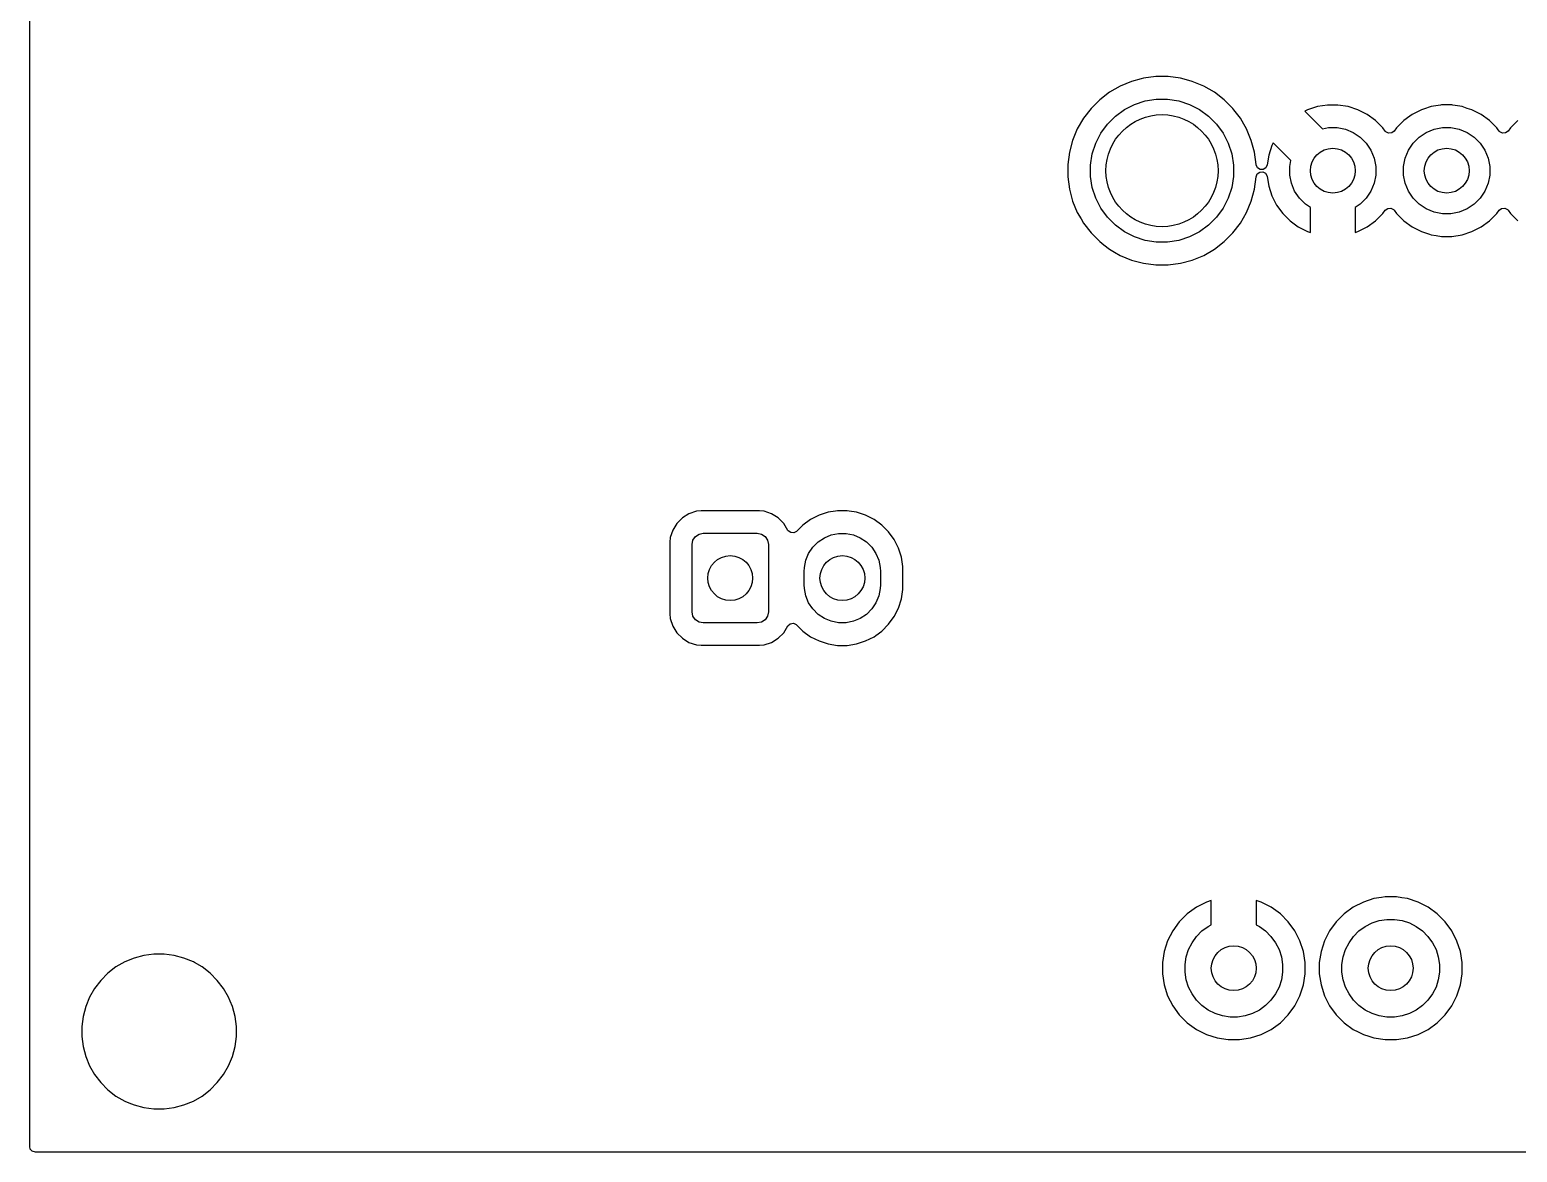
# Model space of a CAD drawing. Extents: x 4.41 to 8.11, y -5.15 to -2.23.
# Drawn here: x 4.414 to 5.721, y -5.153 to -4.168 of the extents above; entities that cross this region are included whole.
import ezdxf

# ---------------------------------------------------------------- set-up
doc = ezdxf.new("R2010")
doc.units = 0
doc.header["$MEASUREMENT"] = 0
doc.layers.add('BLACK', color=7, linetype='CONTINUOUS')

msp = doc.modelspace()

# ---------------------------------------------------------------- linework, layer by layer
at = {"layer": 'BLACK', "linetype": 'CONTINUOUS'}
for p, q in [((4.4144, -4.2859), (4.4144, -4.067)), ((5.372, -4.217), (5.3626, -4.2224)), ((5.382, -4.2129), (5.372, -4.217)), ((5.372, -4.217), (5.372, -4.217)), ((5.3903, -4.2106), (5.382, -4.2129)), ((5.3925, -4.2101), (5.3903, -4.2106)), ((5.4032, -4.2086), (5.3925, -4.2101)), ((5.3925, -4.2101), (5.3925, -4.2101)), ((5.3925, -4.2101), (5.3925, -4.2101)), ((5.4141, -4.2086), (5.4032, -4.2086)), ((5.4032, -4.2086), (5.4032, -4.2086)), ((5.4032, -4.2086), (5.4032, -4.2086)), ((5.4248, -4.2101), (5.4141, -4.2086)), ((5.4141, -4.2086), (5.4141, -4.2086)), ((5.4141, -4.2086), (5.4141, -4.2086)), ((5.4301, -4.2115), (5.4248, -4.2101)), ((5.4248, -4.2101), (5.4248, -4.2101)), ((5.4248, -4.2101), (5.4248, -4.2101)), ((5.4353, -4.2129), (5.4301, -4.2115)), ((5.4453, -4.217), (5.4353, -4.2129)), ((5.4501, -4.2198), (5.4453, -4.217)), ((5.4453, -4.217), (5.4453, -4.217)), ((5.354, -4.229), (5.3464, -4.2367)), ((5.3626, -4.2224), (5.354, -4.229)), ((5.354, -4.229), (5.354, -4.229)), ((5.3846, -4.2331), (5.394, -4.2301)), ((5.394, -4.2301), (5.4037, -4.2285)), ((5.4037, -4.2285), (5.4136, -4.2285)), ((5.4136, -4.2285), (5.4234, -4.2301)), ((5.4234, -4.2301), (5.4328, -4.2331)), ((5.4547, -4.2224), (5.4501, -4.2198)), ((5.4633, -4.229), (5.4547, -4.2224)), ((5.4547, -4.2224), (5.4547, -4.2224)), ((5.4547, -4.2224), (5.4547, -4.2224)), ((5.471, -4.2367), (5.4633, -4.229)), ((5.4633, -4.229), (5.4633, -4.229)), ((5.3398, -4.2453), (5.3343, -4.2547)), ((5.3464, -4.2367), (5.3398, -4.2453)), ((5.3464, -4.2367), (5.3464, -4.2367)), ((5.3608, -4.2504), (5.3678, -4.2434)), ((5.3678, -4.2434), (5.3757, -4.2376)), ((5.3757, -4.2376), (5.3846, -4.2331)), ((5.4328, -4.2331), (5.4416, -4.2376)), ((5.4416, -4.2376), (5.4496, -4.2434)), ((5.4496, -4.2434), (5.4566, -4.2504)), ((5.4719, -4.2379), (5.471, -4.2367)), ((5.471, -4.2367), (5.471, -4.2367)), ((5.4776, -4.2453), (5.4719, -4.2379)), ((5.4805, -4.2504), (5.4776, -4.2453)), ((5.5365, -4.2379), (5.5342, -4.2391)), ((5.5342, -4.2391), (5.5497, -4.2546)), ((5.5452, -4.2351), (5.5365, -4.2379)), ((5.5541, -4.2337), (5.5452, -4.2351)), ((5.5632, -4.2337), (5.5541, -4.2337)), ((5.5722, -4.2351), (5.5632, -4.2337)), ((5.5808, -4.2379), (5.5722, -4.2351)), ((5.5889, -4.242), (5.5808, -4.2379)), ((5.5962, -4.2473), (5.5889, -4.242)), ((5.6262, -4.2436), (5.6211, -4.2473)), ((5.6284, -4.242), (5.6262, -4.2436)), ((5.6365, -4.2379), (5.6284, -4.242)), ((5.6384, -4.2372), (5.6365, -4.2379)), ((5.6365, -4.2379), (5.6365, -4.2379)), ((5.6365, -4.2379), (5.6365, -4.2379)), ((5.6451, -4.2351), (5.6384, -4.2372)), ((5.6533, -4.2338), (5.6451, -4.2351)), ((5.6541, -4.2336), (5.6533, -4.2338)), ((5.6632, -4.2336), (5.6541, -4.2336)), ((5.664, -4.2338), (5.6632, -4.2336)), ((5.6722, -4.2351), (5.664, -4.2338)), ((5.6768, -4.2366), (5.6722, -4.2351)), ((5.6808, -4.2379), (5.6768, -4.2366)), ((5.6889, -4.242), (5.6808, -4.2379)), ((5.6963, -4.2473), (5.6889, -4.242)), ((5.3343, -4.2547), (5.3302, -4.2647)), ((5.3343, -4.2547), (5.3343, -4.2547)), ((5.355, -4.2584), (5.3608, -4.2504)), ((5.4566, -4.2504), (5.4624, -4.2584)), ((5.483, -4.2547), (5.4805, -4.2504)), ((5.4871, -4.2647), (5.483, -4.2547)), ((5.483, -4.2547), (5.483, -4.2547)), ((5.483, -4.2547), (5.483, -4.2547)), ((5.5497, -4.2546), (5.5549, -4.2535)), ((5.5549, -4.2535), (5.5624, -4.2535)), ((5.5624, -4.2535), (5.5697, -4.255)), ((5.5697, -4.255), (5.5766, -4.2578)), ((5.5766, -4.2578), (5.5828, -4.262)), ((5.6027, -4.2538), (5.5962, -4.2473)), ((5.6047, -4.2566), (5.6027, -4.2538)), ((5.6027, -4.2538), (5.6027, -4.2538)), ((5.6052, -4.2572), (5.6047, -4.2566)), ((5.6077, -4.2585), (5.6052, -4.2572)), ((5.6104, -4.2582), (5.6077, -4.2585)), ((5.6126, -4.2566), (5.6104, -4.2582)), ((5.6146, -4.2537), (5.6126, -4.2566)), ((5.6211, -4.2473), (5.6146, -4.2537)), ((5.6146, -4.2537), (5.6146, -4.2537)), ((5.6211, -4.2473), (5.6211, -4.2473)), ((5.6211, -4.2473), (5.6211, -4.2473)), ((5.6346, -4.262), (5.6407, -4.2578)), ((5.6407, -4.2578), (5.6476, -4.255)), ((5.6476, -4.255), (5.6549, -4.2535)), ((5.6549, -4.2535), (5.6624, -4.2535)), ((5.6624, -4.2535), (5.6697, -4.255)), ((5.6697, -4.255), (5.6766, -4.2578)), ((5.6766, -4.2578), (5.6828, -4.262)), ((5.7027, -4.2537), (5.6963, -4.2473)), ((5.7034, -4.2547), (5.7027, -4.2537)), ((5.7047, -4.2565), (5.7034, -4.2547)), ((5.7053, -4.2572), (5.7047, -4.2565)), ((5.7077, -4.2585), (5.7053, -4.2572)), ((5.7104, -4.2582), (5.7077, -4.2585)), ((5.7126, -4.2565), (5.7104, -4.2582)), ((5.7146, -4.2537), (5.7126, -4.2565)), ((5.7211, -4.2473), (5.7146, -4.2537)), ((5.3302, -4.2647), (5.3274, -4.2752)), ((5.3474, -4.2766), (5.3505, -4.2672)), ((5.3505, -4.2672), (5.355, -4.2584)), ((5.4624, -4.2584), (5.4669, -4.2672)), ((5.4669, -4.2672), (5.4699, -4.2766)), ((5.4899, -4.2752), (5.4871, -4.2647)), ((5.5052, -4.2692), (5.5024, -4.2778)), ((5.5064, -4.2669), (5.5052, -4.2692)), ((5.5219, -4.2824), (5.5064, -4.2669)), ((5.5828, -4.262), (5.588, -4.2672)), ((5.588, -4.2672), (5.5922, -4.2734)), ((5.6251, -4.2734), (5.6293, -4.2672)), ((5.6293, -4.2672), (5.6346, -4.262)), ((5.6828, -4.262), (5.688, -4.2672)), ((5.688, -4.2672), (5.6922, -4.2734)), ((5.3274, -4.2752), (5.326, -4.2859)), ((5.3274, -4.2752), (5.3274, -4.2752)), ((5.3459, -4.2864), (5.3474, -4.2766)), ((5.4699, -4.2766), (5.4715, -4.2864)), ((5.4914, -4.2859), (5.4899, -4.2752)), ((5.5024, -4.2778), (5.501, -4.2863)), ((5.5208, -4.2876), (5.5219, -4.2824)), ((5.5922, -4.2734), (5.595, -4.2803)), ((5.595, -4.2803), (5.5965, -4.2876)), ((5.6208, -4.2876), (5.6223, -4.2803)), ((5.6223, -4.2803), (5.6251, -4.2734)), ((5.6922, -4.2734), (5.695, -4.2803)), ((5.695, -4.2803), (5.6965, -4.2876)), ((4.4144, -4.6174), (4.4144, -4.2859)), ((5.326, -4.2859), (5.326, -4.2859)), ((5.326, -4.2859), (5.326, -4.2968)), ((5.326, -4.2968), (5.326, -4.2968)), ((5.326, -4.2968), (5.3274, -4.3075)), ((5.3459, -4.2963), (5.3459, -4.2864)), ((5.3474, -4.306), (5.3459, -4.2963)), ((5.4715, -4.2963), (5.4699, -4.306)), ((5.4715, -4.2864), (5.4715, -4.2963)), ((5.4899, -4.3075), (5.4914, -4.2968)), ((5.4914, -4.2862), (5.4914, -4.2859)), ((5.4914, -4.2859), (5.4914, -4.2859)), ((5.4925, -4.2887), (5.4914, -4.2862)), ((5.4914, -4.2966), (5.4923, -4.2942)), ((5.4914, -4.2968), (5.4914, -4.2966)), ((5.4914, -4.2966), (5.4914, -4.2966)), ((5.4923, -4.2942), (5.4945, -4.2925)), ((5.4948, -4.2902), (5.4925, -4.2887)), ((5.4945, -4.2925), (5.4972, -4.2923)), ((5.4975, -4.2903), (5.4948, -4.2902)), ((5.4972, -4.2923), (5.4997, -4.2936)), ((5.4999, -4.2888), (5.4975, -4.2903)), ((5.4997, -4.2936), (5.501, -4.296)), ((5.501, -4.2863), (5.4999, -4.2888)), ((5.501, -4.296), (5.501, -4.2963)), ((5.501, -4.2963), (5.5024, -4.3048)), ((5.5208, -4.2951), (5.5208, -4.2876)), ((5.5223, -4.3024), (5.5208, -4.2951)), ((5.5965, -4.2951), (5.595, -4.3024)), ((5.5965, -4.2876), (5.5965, -4.2951)), ((5.6208, -4.2951), (5.6208, -4.2876)), ((5.6223, -4.3024), (5.6208, -4.2951)), ((5.6965, -4.2951), (5.695, -4.3024)), ((5.6965, -4.2876), (5.6965, -4.2951)), ((5.3274, -4.3075), (5.3274, -4.3075)), ((5.3274, -4.3075), (5.3274, -4.3075)), ((5.3274, -4.3075), (5.3274, -4.3075)), ((5.3274, -4.3075), (5.3302, -4.318)), ((5.3505, -4.3154), (5.3474, -4.306)), ((5.4699, -4.306), (5.4669, -4.3154)), ((5.4871, -4.318), (5.4899, -4.3075)), ((5.5024, -4.3048), (5.5052, -4.3135)), ((5.5251, -4.3093), (5.5223, -4.3024)), ((5.5293, -4.3154), (5.5251, -4.3093)), ((5.5922, -4.3093), (5.588, -4.3154)), ((5.595, -4.3024), (5.5922, -4.3093)), ((5.6251, -4.3093), (5.6223, -4.3024)), ((5.6293, -4.3154), (5.6251, -4.3093)), ((5.6922, -4.3093), (5.688, -4.3154)), ((5.695, -4.3024), (5.6922, -4.3093)), ((5.3302, -4.318), (5.3343, -4.328)), ((5.355, -4.3243), (5.3505, -4.3154)), ((5.4669, -4.3154), (5.4624, -4.3243)), ((5.483, -4.328), (5.4871, -4.318)), ((5.5052, -4.3135), (5.5093, -4.3216)), ((5.5093, -4.3216), (5.5147, -4.3289)), ((5.5346, -4.3207), (5.5293, -4.3154)), ((5.539, -4.3237), (5.5346, -4.3207)), ((5.539, -4.3456), (5.539, -4.3237)), ((5.5828, -4.3207), (5.5783, -4.3237)), ((5.5783, -4.3237), (5.5783, -4.3456)), ((5.588, -4.3154), (5.5828, -4.3207)), ((5.6346, -4.3207), (5.6293, -4.3154)), ((5.6407, -4.3249), (5.6346, -4.3207)), ((5.6828, -4.3207), (5.6766, -4.3249)), ((5.688, -4.3154), (5.6828, -4.3207)), ((5.3343, -4.328), (5.3343, -4.328)), ((5.3343, -4.328), (5.3376, -4.3336)), ((5.3376, -4.3336), (5.3398, -4.3374)), ((5.3608, -4.3322), (5.355, -4.3243)), ((5.3678, -4.3392), (5.3608, -4.3322)), ((5.4566, -4.3322), (5.4496, -4.3392)), ((5.4624, -4.3243), (5.4566, -4.3322)), ((5.4776, -4.3374), (5.483, -4.328)), ((5.5147, -4.3289), (5.5147, -4.3289)), ((5.5147, -4.3289), (5.5211, -4.3353)), ((5.5211, -4.3353), (5.5284, -4.3407)), ((5.5889, -4.3407), (5.5962, -4.3353)), ((5.5962, -4.3353), (5.6027, -4.3289)), ((5.5962, -4.3353), (5.5962, -4.3353)), ((5.6027, -4.3289), (5.6047, -4.3261)), ((5.6027, -4.3289), (5.6027, -4.3289)), ((5.6047, -4.3261), (5.6069, -4.3244)), ((5.6069, -4.3244), (5.6096, -4.3242)), ((5.6096, -4.3242), (5.6121, -4.3255)), ((5.6121, -4.3255), (5.6126, -4.3261)), ((5.6126, -4.3261), (5.6146, -4.3289)), ((5.6146, -4.3289), (5.6211, -4.3354)), ((5.6211, -4.3354), (5.6284, -4.3407)), ((5.6476, -4.3277), (5.6407, -4.3249)), ((5.6549, -4.3292), (5.6476, -4.3277)), ((5.6624, -4.3292), (5.6549, -4.3292)), ((5.6697, -4.3277), (5.6624, -4.3292)), ((5.6766, -4.3249), (5.6697, -4.3277)), ((5.6889, -4.3407), (5.6963, -4.3354)), ((5.6963, -4.3354), (5.7027, -4.3289)), ((5.7027, -4.3289), (5.7047, -4.3261)), ((5.7047, -4.3261), (5.7069, -4.3244)), ((5.7069, -4.3244), (5.7096, -4.3242)), ((5.7096, -4.3242), (5.7121, -4.3255)), ((5.7121, -4.3255), (5.7126, -4.3261)), ((5.7126, -4.3261), (5.7146, -4.3289)), ((5.7146, -4.3289), (5.7211, -4.3354)), ((5.3398, -4.3374), (5.3398, -4.3374)), ((5.3398, -4.3374), (5.3398, -4.3374)), ((5.3398, -4.3374), (5.3464, -4.346)), ((5.3464, -4.346), (5.3464, -4.346)), ((5.3464, -4.346), (5.354, -4.3536)), ((5.3757, -4.345), (5.3678, -4.3392)), ((5.3846, -4.3495), (5.3757, -4.345)), ((5.394, -4.3526), (5.3846, -4.3495)), ((5.4328, -4.3495), (5.4234, -4.3526)), ((5.4416, -4.345), (5.4328, -4.3495)), ((5.4496, -4.3392), (5.4416, -4.345)), ((5.4633, -4.3536), (5.471, -4.346)), ((5.471, -4.346), (5.4776, -4.3374)), ((5.5284, -4.3407), (5.5365, -4.3448)), ((5.5365, -4.3448), (5.539, -4.3456)), ((5.5783, -4.3456), (5.5808, -4.3448)), ((5.5808, -4.3448), (5.5889, -4.3407)), ((5.6284, -4.3407), (5.6365, -4.3448)), ((5.6365, -4.3448), (5.6435, -4.3471)), ((5.6435, -4.3471), (5.6451, -4.3476)), ((5.6451, -4.3476), (5.6493, -4.3483)), ((5.6493, -4.3483), (5.6541, -4.349)), ((5.6541, -4.349), (5.6541, -4.349)), ((5.6541, -4.349), (5.6632, -4.349)), ((5.6632, -4.349), (5.6722, -4.3476)), ((5.6632, -4.349), (5.6632, -4.349)), ((5.6722, -4.3476), (5.6808, -4.3448)), ((5.6808, -4.3448), (5.6889, -4.3407)), ((5.354, -4.3536), (5.354, -4.3536)), ((5.354, -4.3536), (5.3575, -4.3563)), ((5.3575, -4.3563), (5.3626, -4.3602)), ((5.3626, -4.3602), (5.3669, -4.3627)), ((5.3669, -4.3627), (5.372, -4.3657)), ((5.4037, -4.3541), (5.394, -4.3526)), ((5.4136, -4.3541), (5.4037, -4.3541)), ((5.4234, -4.3526), (5.4136, -4.3541)), ((5.4453, -4.3657), (5.4547, -4.3602)), ((5.4547, -4.3602), (5.4633, -4.3536)), ((5.372, -4.3657), (5.372, -4.3657)), ((5.372, -4.3657), (5.372, -4.3657)), ((5.372, -4.3657), (5.382, -4.3698)), ((5.382, -4.3698), (5.3925, -4.3726)), ((5.3925, -4.3726), (5.4032, -4.374)), ((5.4032, -4.374), (5.4032, -4.374)), ((5.4032, -4.374), (5.4141, -4.374)), ((5.4141, -4.374), (5.4248, -4.3726)), ((5.4141, -4.374), (5.4141, -4.374)), ((5.4248, -4.3726), (5.4353, -4.3698)), ((5.4353, -4.3698), (5.4453, -4.3657)), ((4.9875, -4.596), (4.9826, -4.6009)), ((4.9933, -4.5924), (4.9875, -4.596)), ((4.9999, -4.5902), (4.9933, -4.5924)), ((4.9933, -4.5924), (4.9933, -4.5924)), ((5.0039, -4.5898), (4.9999, -4.5902)), ((5.0551, -4.5898), (5.0039, -4.5898)), ((5.0039, -4.5898), (5.0039, -4.5898)), ((5.0592, -4.5902), (5.0551, -4.5898)), ((5.0657, -4.5924), (5.0592, -4.5902)), ((5.0592, -4.5902), (5.0592, -4.5902)), ((5.0716, -4.596), (5.0657, -4.5924)), ((5.0657, -4.5924), (5.0657, -4.5924)), ((5.0765, -4.6009), (5.0716, -4.596)), ((5.1001, -4.5975), (5.0933, -4.6024)), ((5.1075, -4.5937), (5.1001, -4.5975)), ((5.1155, -4.5911), (5.1075, -4.5937)), ((5.1219, -4.5901), (5.1155, -4.5911)), ((5.1238, -4.5898), (5.1219, -4.5901)), ((5.1321, -4.5898), (5.1238, -4.5898)), ((5.1341, -4.5901), (5.1321, -4.5898)), ((5.1404, -4.5911), (5.1341, -4.5901)), ((5.1484, -4.5937), (5.1404, -4.5911)), ((5.1404, -4.5911), (5.1404, -4.5911)), ((5.1404, -4.5911), (5.1404, -4.5911)), ((5.1558, -4.5975), (5.1484, -4.5937)), ((5.1484, -4.5937), (5.1484, -4.5937)), ((5.1484, -4.5937), (5.1484, -4.5937)), ((5.1626, -4.6024), (5.1558, -4.5975)), ((4.979, -4.6068), (4.9768, -4.6134)), ((4.9826, -4.6009), (4.979, -4.6068)), ((4.979, -4.6068), (4.979, -4.6068)), ((4.9989, -4.6124), (5.0021, -4.6103)), ((5.0021, -4.6103), (5.0059, -4.6095)), ((5.0059, -4.6095), (5.0531, -4.6095)), ((5.0531, -4.6095), (5.0569, -4.6103)), ((5.0569, -4.6103), (5.0601, -4.6124)), ((5.0802, -4.607), (5.0765, -4.6009)), ((5.0805, -4.6074), (5.0802, -4.607)), ((5.0827, -4.609), (5.0805, -4.6074)), ((5.0854, -4.6092), (5.0827, -4.609)), ((5.0878, -4.6079), (5.0854, -4.6092)), ((5.0933, -4.6024), (5.0878, -4.6079)), ((5.1122, -4.6135), (5.1182, -4.611)), ((5.1182, -4.611), (5.1247, -4.6097)), ((5.1247, -4.6097), (5.1312, -4.6097)), ((5.1312, -4.6097), (5.1377, -4.611)), ((5.1377, -4.611), (5.1437, -4.6135)), ((5.1685, -4.6083), (5.1626, -4.6024)), ((5.1734, -4.6151), (5.1685, -4.6083)), ((4.4144, -5.0424), (4.4144, -4.6174)), ((4.9768, -4.6134), (4.9764, -4.6174)), ((4.9764, -4.6174), (4.9764, -4.6804)), ((4.9768, -4.6134), (4.9768, -4.6134)), ((4.9961, -4.6194), (4.9968, -4.6156)), ((4.9961, -4.6784), (4.9961, -4.6194)), ((4.9968, -4.6156), (4.9989, -4.6124)), ((5.0601, -4.6124), (5.0622, -4.6156)), ((5.0622, -4.6156), (5.063, -4.6194)), ((5.063, -4.6194), (5.063, -4.6784)), ((5.0984, -4.6272), (5.1021, -4.6218)), ((5.1021, -4.6218), (5.1067, -4.6171)), ((5.1067, -4.6171), (5.1122, -4.6135)), ((5.1437, -4.6135), (5.1492, -4.6171)), ((5.1492, -4.6171), (5.1538, -4.6218)), ((5.1538, -4.6218), (5.1575, -4.6272)), ((5.1772, -4.6226), (5.1734, -4.6151)), ((5.1734, -4.6151), (5.1734, -4.6151)), ((5.1734, -4.6151), (5.1734, -4.6151)), ((5.1798, -4.6305), (5.1772, -4.6226)), ((5.0946, -4.6397), (5.0959, -4.6333)), ((5.0959, -4.6333), (5.0984, -4.6272)), ((5.1575, -4.6272), (5.16, -4.6333)), ((5.16, -4.6333), (5.1613, -4.6397)), ((5.1811, -4.6388), (5.1798, -4.6305)), ((5.0945, -4.643), (5.0946, -4.6397)), ((5.0945, -4.6548), (5.0945, -4.643)), ((5.1613, -4.6397), (5.1614, -4.643)), ((5.1614, -4.643), (5.1614, -4.6548)), ((5.1811, -4.659), (5.1811, -4.6388)), ((5.0946, -4.6581), (5.0945, -4.6548)), ((5.0959, -4.6645), (5.0946, -4.6581)), ((5.1613, -4.6581), (5.16, -4.6645)), ((5.1614, -4.6548), (5.1613, -4.6581)), ((5.1798, -4.6672), (5.1811, -4.659)), ((5.0984, -4.6706), (5.0959, -4.6645)), ((5.1021, -4.676), (5.0984, -4.6706)), ((5.1067, -4.6807), (5.1021, -4.676)), ((5.1538, -4.676), (5.1492, -4.6807)), ((5.1575, -4.6706), (5.1538, -4.676)), ((5.16, -4.6645), (5.1575, -4.6706)), ((5.1734, -4.6827), (5.1772, -4.6752)), ((5.1772, -4.6752), (5.1798, -4.6672)), ((4.9764, -4.6804), (4.9764, -4.6804)), ((4.9764, -4.6804), (4.9768, -4.6844)), ((4.9768, -4.6844), (4.979, -4.691)), ((4.9968, -4.6822), (4.9961, -4.6784)), ((4.9989, -4.6854), (4.9968, -4.6822)), ((5.0021, -4.6875), (4.9989, -4.6854)), ((5.0059, -4.6883), (5.0021, -4.6875)), ((5.0531, -4.6883), (5.0059, -4.6883)), ((5.0569, -4.6875), (5.0531, -4.6883)), ((5.0601, -4.6854), (5.0569, -4.6875)), ((5.0622, -4.6822), (5.0601, -4.6854)), ((5.063, -4.6784), (5.0622, -4.6822)), ((5.0802, -4.6908), (5.0823, -4.6889)), ((5.0823, -4.6889), (5.085, -4.6885)), ((5.085, -4.6885), (5.0875, -4.6896)), ((5.1122, -4.6843), (5.1067, -4.6807)), ((5.1182, -4.6868), (5.1122, -4.6843)), ((5.1247, -4.6881), (5.1182, -4.6868)), ((5.1312, -4.6881), (5.1247, -4.6881)), ((5.1377, -4.6868), (5.1312, -4.6881)), ((5.1437, -4.6843), (5.1377, -4.6868)), ((5.1492, -4.6807), (5.1437, -4.6843)), ((5.1626, -4.6954), (5.1685, -4.6894)), ((5.1685, -4.6894), (5.1734, -4.6827)), ((5.1685, -4.6894), (5.1685, -4.6894)), ((5.1685, -4.6894), (5.1685, -4.6894)), ((5.1734, -4.6827), (5.1734, -4.6827)), ((5.1734, -4.6827), (5.1734, -4.6827)), ((4.979, -4.691), (4.979, -4.691)), ((4.979, -4.691), (4.9826, -4.6969)), ((4.9826, -4.6969), (4.9875, -4.7017)), ((4.9875, -4.7017), (4.9933, -4.7054)), ((5.0657, -4.7054), (5.0716, -4.7017)), ((5.0716, -4.7017), (5.0765, -4.6969)), ((5.0765, -4.6969), (5.0802, -4.6908)), ((5.0875, -4.6896), (5.0878, -4.6899)), ((5.0878, -4.6899), (5.0933, -4.6954)), ((5.0933, -4.6954), (5.1001, -4.7003)), ((5.1001, -4.7003), (5.1001, -4.7003)), ((5.1001, -4.7003), (5.1001, -4.7003)), ((5.1001, -4.7003), (5.1075, -4.7041)), ((5.1484, -4.7041), (5.1558, -4.7003)), ((5.1558, -4.7003), (5.1573, -4.6992)), ((5.1573, -4.6992), (5.1626, -4.6954)), ((5.1626, -4.6954), (5.1626, -4.6954)), ((5.1626, -4.6954), (5.1626, -4.6954)), ((4.9933, -4.7054), (4.9933, -4.7054)), ((4.9933, -4.7054), (4.9999, -4.7075)), ((4.9999, -4.7075), (4.9999, -4.7075)), ((4.9999, -4.7075), (5.0039, -4.7079)), ((5.0039, -4.7079), (5.0551, -4.7079)), ((5.0551, -4.7079), (5.0592, -4.7075)), ((5.0551, -4.7079), (5.0551, -4.7079)), ((5.0592, -4.7075), (5.0657, -4.7054)), ((5.0657, -4.7054), (5.0657, -4.7054)), ((5.1075, -4.7041), (5.1155, -4.7067)), ((5.1155, -4.7067), (5.1238, -4.708)), ((5.1238, -4.708), (5.1238, -4.708)), ((5.1238, -4.708), (5.1321, -4.708)), ((5.1321, -4.708), (5.1404, -4.7067)), ((5.1321, -4.708), (5.1321, -4.708)), ((5.1404, -4.7067), (5.1484, -4.7041)), ((5.4477, -4.9332), (5.4389, -4.9377)), ((5.452, -4.9318), (5.4477, -4.9332)), ((5.452, -4.9533), (5.452, -4.9318)), ((5.4958, -4.9332), (5.4914, -4.9318)), ((5.4914, -4.9318), (5.4914, -4.9533)), ((5.5046, -4.9377), (5.4958, -4.9332)), ((5.5855, -4.9332), (5.5767, -4.9377)), ((5.5948, -4.9302), (5.5855, -4.9332)), ((5.5855, -4.9332), (5.5855, -4.9332)), ((5.6013, -4.9291), (5.5948, -4.9302)), ((5.6046, -4.9286), (5.6013, -4.9291)), ((5.6145, -4.9286), (5.6046, -4.9286)), ((5.6193, -4.9294), (5.6145, -4.9286)), ((5.6242, -4.9302), (5.6193, -4.9294)), ((5.6336, -4.9332), (5.6242, -4.9302)), ((5.6424, -4.9377), (5.6336, -4.9332)), ((5.6336, -4.9332), (5.6336, -4.9332)), ((5.4239, -4.9505), (5.4181, -4.9585)), ((5.4309, -4.9435), (5.4239, -4.9505)), ((5.4239, -4.9505), (5.4239, -4.9505)), ((5.4389, -4.9377), (5.4309, -4.9435)), ((5.4309, -4.9435), (5.4309, -4.9435)), ((5.5126, -4.9435), (5.5046, -4.9377)), ((5.5195, -4.9505), (5.5126, -4.9435)), ((5.5126, -4.9435), (5.5126, -4.9435)), ((5.5253, -4.9585), (5.5195, -4.9505)), ((5.5195, -4.9505), (5.5195, -4.9505)), ((5.5617, -4.9505), (5.5559, -4.9585)), ((5.5687, -4.9435), (5.5617, -4.9505)), ((5.5767, -4.9377), (5.5687, -4.9435)), ((5.5931, -4.9516), (5.5995, -4.9495)), ((5.5995, -4.9495), (5.6062, -4.9485)), ((5.6062, -4.9485), (5.6129, -4.9485)), ((5.6129, -4.9485), (5.6196, -4.9495)), ((5.6196, -4.9495), (5.626, -4.9516)), ((5.6504, -4.9435), (5.6424, -4.9377)), ((5.6574, -4.9505), (5.6504, -4.9435)), ((5.6632, -4.9585), (5.6574, -4.9505)), ((5.4181, -4.9585), (5.4136, -4.9673)), ((5.4351, -4.9689), (5.439, -4.9634)), ((5.439, -4.9634), (5.4438, -4.9586)), ((5.4438, -4.9586), (5.4493, -4.9547)), ((5.4493, -4.9547), (5.452, -4.9533)), ((5.4914, -4.9533), (5.4942, -4.9547)), ((5.4942, -4.9547), (5.4997, -4.9586)), ((5.4997, -4.9586), (5.5044, -4.9634)), ((5.5044, -4.9634), (5.5084, -4.9689)), ((5.5298, -4.9673), (5.5253, -4.9585)), ((5.5559, -4.9585), (5.5514, -4.9673)), ((5.5729, -4.9689), (5.5768, -4.9634)), ((5.5768, -4.9634), (5.5816, -4.9586)), ((5.5816, -4.9586), (5.5871, -4.9547)), ((5.5871, -4.9547), (5.5931, -4.9516)), ((5.626, -4.9516), (5.632, -4.9547)), ((5.632, -4.9547), (5.6375, -4.9586)), ((5.6375, -4.9586), (5.6422, -4.9634)), ((5.6422, -4.9634), (5.6462, -4.9689)), ((5.6648, -4.9617), (5.6632, -4.9585)), ((5.6676, -4.9673), (5.6648, -4.9617)), ((5.4106, -4.9767), (5.409, -4.9864)), ((5.4136, -4.9673), (5.4106, -4.9767)), ((5.4106, -4.9767), (5.4106, -4.9767)), ((5.4299, -4.9813), (5.432, -4.9749)), ((5.432, -4.9749), (5.4351, -4.9689)), ((5.5084, -4.9689), (5.5115, -4.9749)), ((5.5115, -4.9749), (5.5135, -4.9813)), ((5.5329, -4.9767), (5.5298, -4.9673)), ((5.5344, -4.9864), (5.5329, -4.9767)), ((5.5329, -4.9767), (5.5329, -4.9767)), ((5.5484, -4.9767), (5.5468, -4.9864)), ((5.5514, -4.9673), (5.5484, -4.9767)), ((5.5514, -4.9673), (5.5514, -4.9673)), ((5.5677, -4.9813), (5.5698, -4.9749)), ((5.5698, -4.9749), (5.5729, -4.9689)), ((5.6462, -4.9689), (5.6493, -4.9749)), ((5.6493, -4.9749), (5.6513, -4.9813)), ((5.6677, -4.9676), (5.6676, -4.9673)), ((5.6676, -4.9673), (5.6676, -4.9673)), ((5.6707, -4.9767), (5.6677, -4.9676)), ((5.6722, -4.9864), (5.6707, -4.9767)), ((4.4978, -4.9858), (4.4901, -4.9902)), ((4.5061, -4.9824), (4.4978, -4.9858)), ((4.4978, -4.9858), (4.4978, -4.9858)), ((4.5147, -4.9801), (4.5061, -4.9824)), ((4.5235, -4.9789), (4.5147, -4.9801)), ((4.5324, -4.9789), (4.5235, -4.9789)), ((4.5235, -4.9789), (4.5235, -4.9789)), ((4.5235, -4.9789), (4.5235, -4.9789)), ((4.5412, -4.9801), (4.5324, -4.9789)), ((4.5324, -4.9789), (4.5324, -4.9789)), ((4.5324, -4.9789), (4.5324, -4.9789)), ((4.5498, -4.9824), (4.5412, -4.9801)), ((4.5581, -4.9858), (4.5498, -4.9824)), ((4.5591, -4.9864), (4.5581, -4.9858)), ((4.5581, -4.9858), (4.5581, -4.9858)), ((4.5658, -4.9902), (4.5591, -4.9864)), ((5.409, -4.9864), (5.409, -4.9963)), ((5.4289, -4.988), (5.4299, -4.9813)), ((5.4289, -4.9947), (5.4289, -4.988)), ((5.5135, -4.9813), (5.5146, -4.988)), ((5.5146, -4.988), (5.5146, -4.9947)), ((5.5344, -4.9963), (5.5344, -4.9864)), ((5.5344, -4.9864), (5.5344, -4.9864)), ((5.5468, -4.9864), (5.5468, -4.9963)), ((5.5667, -4.988), (5.5677, -4.9813)), ((5.5667, -4.9947), (5.5667, -4.988)), ((5.6513, -4.9813), (5.6524, -4.988)), ((5.6524, -4.988), (5.6524, -4.9947)), ((5.6722, -4.9963), (5.6722, -4.9864)), ((4.4768, -5.002), (4.4713, -5.009)), ((4.4831, -4.9957), (4.4768, -5.002)), ((4.4768, -5.002), (4.4768, -5.002)), ((4.4901, -4.9902), (4.4831, -4.9957)), ((4.4831, -4.9957), (4.4831, -4.9957)), ((4.5728, -4.9957), (4.5658, -4.9902)), ((4.5791, -5.002), (4.5728, -4.9957)), ((4.5728, -4.9957), (4.5728, -4.9957)), ((4.5846, -5.009), (4.5791, -5.002)), ((4.5791, -5.002), (4.5791, -5.002)), ((5.409, -4.9963), (5.4106, -5.006)), ((5.4299, -5.0014), (5.4289, -4.9947)), ((5.432, -5.0078), (5.4299, -5.0014)), ((5.5135, -5.0014), (5.5115, -5.0078)), ((5.5146, -4.9947), (5.5135, -5.0014)), ((5.5329, -5.006), (5.5344, -4.9963)), ((5.5468, -4.9963), (5.5484, -5.006)), ((5.5677, -5.0014), (5.5667, -4.9947)), ((5.5698, -5.0078), (5.5677, -5.0014)), ((5.6513, -5.0014), (5.6493, -5.0078)), ((5.6524, -4.9947), (5.6513, -5.0014)), ((5.6707, -5.006), (5.6722, -4.9963)), ((4.4713, -5.009), (4.4669, -5.0167)), ((4.589, -5.0167), (4.5846, -5.009)), ((5.4106, -5.006), (5.4106, -5.006)), ((5.4106, -5.006), (5.4136, -5.0154)), ((5.4136, -5.0154), (5.4181, -5.0242)), ((5.4351, -5.0138), (5.432, -5.0078)), ((5.439, -5.0193), (5.4351, -5.0138)), ((5.5084, -5.0138), (5.5044, -5.0193)), ((5.5115, -5.0078), (5.5084, -5.0138)), ((5.5253, -5.0242), (5.5298, -5.0154)), ((5.5298, -5.0154), (5.5329, -5.006)), ((5.5329, -5.006), (5.5329, -5.006)), ((5.5484, -5.006), (5.5514, -5.0154)), ((5.5514, -5.0154), (5.5514, -5.0154)), ((5.5514, -5.0154), (5.5559, -5.0242)), ((5.5729, -5.0138), (5.5698, -5.0078)), ((5.5768, -5.0193), (5.5729, -5.0138)), ((5.6462, -5.0138), (5.6422, -5.0193)), ((5.6493, -5.0078), (5.6462, -5.0138)), ((5.6632, -5.0242), (5.6676, -5.0154)), ((5.6676, -5.0154), (5.6707, -5.006)), ((4.4635, -5.025), (4.4612, -5.0336)), ((4.4669, -5.0167), (4.4635, -5.025)), ((4.4669, -5.0167), (4.4669, -5.0167)), ((4.5905, -5.0203), (4.589, -5.0167)), ((4.589, -5.0167), (4.589, -5.0167)), ((4.5924, -5.025), (4.5905, -5.0203)), ((4.5947, -5.0336), (4.5924, -5.025)), ((5.4181, -5.0242), (5.4239, -5.0322)), ((5.4438, -5.024), (5.439, -5.0193)), ((5.4493, -5.028), (5.4438, -5.024)), ((5.4553, -5.0311), (5.4493, -5.028)), ((5.4942, -5.028), (5.4882, -5.0311)), ((5.4997, -5.024), (5.4942, -5.028)), ((5.5044, -5.0193), (5.4997, -5.024)), ((5.5195, -5.0322), (5.5253, -5.0242)), ((5.5559, -5.0242), (5.5559, -5.0242)), ((5.5559, -5.0242), (5.5617, -5.0322)), ((5.5816, -5.024), (5.5768, -5.0193)), ((5.5871, -5.028), (5.5816, -5.024)), ((5.5931, -5.0311), (5.5871, -5.028)), ((5.632, -5.028), (5.626, -5.0311)), ((5.6375, -5.024), (5.632, -5.028)), ((5.6422, -5.0193), (5.6375, -5.024)), ((5.6574, -5.0322), (5.6632, -5.0242)), ((4.4612, -5.0336), (4.46, -5.0424)), ((4.5959, -5.0424), (4.5947, -5.0336)), ((5.4239, -5.0322), (5.4239, -5.0322)), ((5.4239, -5.0322), (5.4309, -5.0392)), ((5.4309, -5.0392), (5.4309, -5.0392)), ((5.4309, -5.0392), (5.4389, -5.045)), ((5.4617, -5.0332), (5.4553, -5.0311)), ((5.4684, -5.0342), (5.4617, -5.0332)), ((5.4751, -5.0342), (5.4684, -5.0342)), ((5.4818, -5.0332), (5.4751, -5.0342)), ((5.4882, -5.0311), (5.4818, -5.0332)), ((5.5046, -5.045), (5.5126, -5.0392)), ((5.5126, -5.0392), (5.5195, -5.0322)), ((5.5126, -5.0392), (5.5126, -5.0392)), ((5.5195, -5.0322), (5.5195, -5.0322)), ((5.5617, -5.0322), (5.5687, -5.0392)), ((5.5687, -5.0392), (5.5767, -5.045)), ((5.5995, -5.0332), (5.5931, -5.0311)), ((5.6062, -5.0342), (5.5995, -5.0332)), ((5.6129, -5.0342), (5.6062, -5.0342)), ((5.6196, -5.0332), (5.6129, -5.0342)), ((5.626, -5.0311), (5.6196, -5.0332)), ((5.6424, -5.045), (5.6504, -5.0392)), ((5.6504, -5.0392), (5.6574, -5.0322)), ((4.4144, -5.1479), (4.4144, -5.0424)), ((4.46, -5.0424), (4.46, -5.0424)), ((4.46, -5.0424), (4.46, -5.0513)), ((4.46, -5.0513), (4.46, -5.0513)), ((4.46, -5.0513), (4.4612, -5.0601)), ((4.5947, -5.0601), (4.5959, -5.0513)), ((4.5959, -5.0513), (4.5959, -5.0424)), ((5.4389, -5.045), (5.4477, -5.0494)), ((5.4477, -5.0494), (5.4571, -5.0525)), ((5.4571, -5.0525), (5.4668, -5.054)), ((5.4668, -5.054), (5.4767, -5.054)), ((5.4767, -5.054), (5.4864, -5.0525)), ((5.4864, -5.0525), (5.4958, -5.0494)), ((5.4864, -5.0525), (5.4864, -5.0525)), ((5.4958, -5.0494), (5.5046, -5.045)), ((5.5767, -5.045), (5.581, -5.0472)), ((5.581, -5.0472), (5.5855, -5.0494)), ((5.5855, -5.0494), (5.5855, -5.0494)), ((5.5855, -5.0494), (5.5902, -5.051)), ((5.5902, -5.051), (5.5948, -5.0525)), ((5.5948, -5.0525), (5.6046, -5.054)), ((5.6046, -5.054), (5.6046, -5.054)), ((5.6046, -5.054), (5.6145, -5.054)), ((5.6145, -5.054), (5.6242, -5.0525)), ((5.6145, -5.054), (5.6145, -5.054)), ((5.6242, -5.0525), (5.6336, -5.0494)), ((5.6336, -5.0494), (5.6424, -5.045)), ((4.4612, -5.0601), (4.4635, -5.0687)), ((4.5924, -5.0687), (4.5947, -5.0601)), ((4.4635, -5.0687), (4.4669, -5.077)), ((4.4669, -5.077), (4.4669, -5.077)), ((4.4669, -5.077), (4.4713, -5.0847)), ((4.5846, -5.0847), (4.589, -5.077)), ((4.589, -5.077), (4.5924, -5.0687)), ((4.4713, -5.0847), (4.4768, -5.0917)), ((4.4768, -5.0917), (4.4768, -5.0917)), ((4.4768, -5.0917), (4.4831, -5.098)), ((4.5728, -5.098), (4.5791, -5.0917)), ((4.5791, -5.0917), (4.5846, -5.0847)), ((4.4831, -5.098), (4.4831, -5.098)), ((4.4831, -5.098), (4.4901, -5.1035)), ((4.4901, -5.1035), (4.4978, -5.1079)), ((4.5581, -5.1079), (4.5658, -5.1035)), ((4.5658, -5.1035), (4.5728, -5.098)), ((4.4978, -5.1079), (4.4978, -5.1079)), ((4.4978, -5.1079), (4.5014, -5.1094)), ((4.5014, -5.1094), (4.5061, -5.1113)), ((4.5061, -5.1113), (4.5147, -5.1136)), ((4.5147, -5.1136), (4.5235, -5.1148)), ((4.5235, -5.1148), (4.5235, -5.1148)), ((4.5235, -5.1148), (4.5324, -5.1148)), ((4.5324, -5.1148), (4.5412, -5.1136)), ((4.5324, -5.1148), (4.5324, -5.1148)), ((4.5412, -5.1136), (4.5498, -5.1113)), ((4.5498, -5.1113), (4.5581, -5.1079)), ((4.4148, -5.15), (4.4144, -5.1479)), ((4.4166, -5.152), (4.4148, -5.15)), ((4.4193, -5.1528), (4.4166, -5.152)), ((7.7749, -5.1528), (4.4193, -5.1528))]:
    msp.add_line(p, q, dxfattribs=at)
at = {"layer": 'BLACK'}
for centre, radius in [((5.4087, -4.2913), 0.0492), ((5.5587, -4.2913), 0.0197), ((5.6587, -4.2913), 0.0197), ((5.0295, -4.6489), 0.0197), ((5.128, -4.6489), 0.0197), ((5.4717, -4.9913), 0.0197), ((5.6095, -4.9913), 0.0197)]:
    msp.add_circle(centre, radius, dxfattribs=at)
at = {"layer": 'WHITE'}
for centre, radius in [((5.4087, -4.2913), 0.0492), ((5.5587, -4.2913), 0.0197), ((5.6587, -4.2913), 0.0197), ((5.0295, -4.6489), 0.0197), ((5.128, -4.6489), 0.0197), ((5.4717, -4.9913), 0.0197), ((5.6095, -4.9913), 0.0197)]:
    msp.add_circle(centre, radius, dxfattribs=at)

doc.saveas('drawing.dxf')
